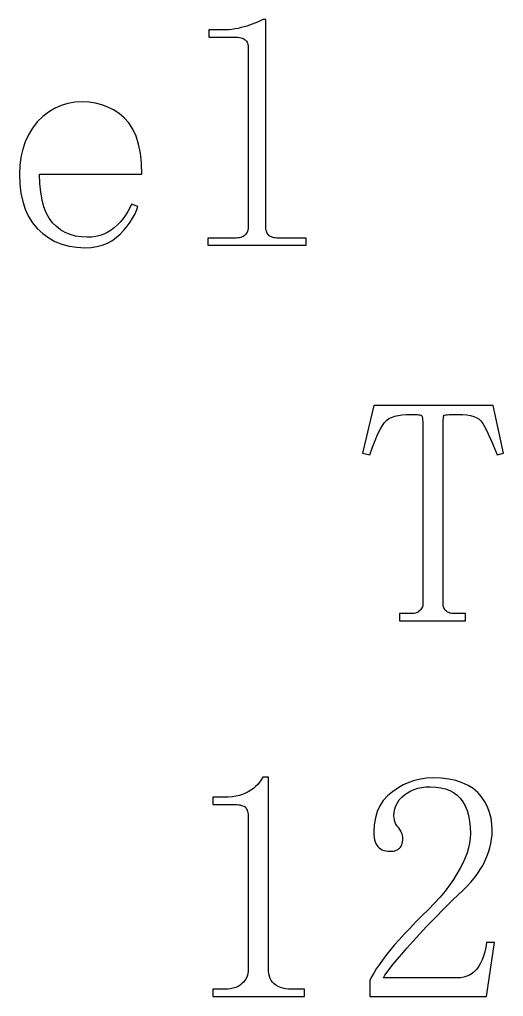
# Model space of a CAD drawing. Extents: x -190 to 190, y -140 to 140.
# Drawn here: x -126.43 to -118.08, y -105.18 to -88.36 of the extents above; entities that cross this region are included whole.
import ezdxf

# ---------------------------------------------------------------- set-up
doc = ezdxf.new("R2010")
doc.units = 0
doc.header["$MEASUREMENT"] = 0
doc.layers.get('0').update_dxf_attribs({"linetype": 'CONTINUOUS'})

msp = doc.modelspace()

# ---------------------------------------------------------------- linework, layer by layer
for points in [[(-122.875, -88.536006), (-122.93, -88.537002), (-122.93, -88.537002), (-123.166006, -88.537002), (-123.166006, -88.537002), (-123.166006, -88.662002), (-123.166006, -88.662002), (-122.694004, -88.662002), (-122.694004, -88.662002), (-122.663994, -88.662998), (-122.663994, -88.662998), (-122.635996, -88.665996), (-122.635996, -88.665996), (-122.612002, -88.67), (-122.612002, -88.67), (-122.59, -88.675996), (-122.59, -88.675996), (-122.570996, -88.682998), (-122.570996, -88.682998), (-122.555, -88.692998), (-122.555, -88.692998), (-122.541006, -88.703994), (-122.541006, -88.703994), (-122.527002, -88.717002), (-122.527002, -88.717002), (-122.514004, -88.730996), (-122.514004, -88.730996), (-122.504004, -88.747002), (-122.504004, -88.747002), (-122.496006, -88.765), (-122.496006, -88.765), (-122.49, -88.785), (-122.49, -88.785), (-122.487002, -88.806006), (-122.487002, -88.806006), (-122.486006, -88.829004), (-122.486006, -88.829004), (-122.486006, -91.94), (-122.486006, -91.94), (-122.487002, -91.962998), (-122.487002, -91.962998), (-122.49, -91.983994), (-122.49, -91.983994), (-122.496006, -92.004004), (-122.496006, -92.004004), (-122.504004, -92.022002), (-122.504004, -92.022002), (-122.514004, -92.037998), (-122.514004, -92.037998), (-122.527002, -92.052002), (-122.527002, -92.052002), (-122.541006, -92.065), (-122.541006, -92.065), (-122.555, -92.08), (-122.555, -92.08), (-122.570996, -92.092002), (-122.570996, -92.092002), (-122.59, -92.102002), (-122.59, -92.102002), (-122.612002, -92.11), (-122.612002, -92.11), (-122.635996, -92.115996), (-122.635996, -92.115996), (-122.663994, -92.119004), (-122.663994, -92.119004), (-122.694004, -92.12), (-122.694004, -92.12), (-123.18, -92.12), (-123.18, -92.12), (-123.18, -92.245), (-123.18, -92.245), (-121.485996, -92.245), (-121.485996, -92.245), (-121.485996, -92.12), (-121.485996, -92.12), (-121.986006, -92.12), (-121.986006, -92.12), (-122.012998, -92.119004), (-122.012998, -92.119004), (-122.037998, -92.115996), (-122.037998, -92.115996), (-122.060996, -92.11), (-122.060996, -92.11), (-122.082998, -92.102002), (-122.082998, -92.102002), (-122.102998, -92.092002), (-122.102998, -92.092002), (-122.122002, -92.08), (-122.122002, -92.08), (-122.137998, -92.065), (-122.137998, -92.065), (-122.15, -92.052002), (-122.15, -92.052002), (-122.158994, -92.037998), (-122.158994, -92.037998), (-122.167002, -92.022002), (-122.167002, -92.022002), (-122.172002, -92.004004), (-122.172002, -92.004004), (-122.177002, -91.983994), (-122.177002, -91.983994), (-122.179004, -91.962998), (-122.179004, -91.962998), (-122.18, -91.94), (-122.18, -91.94), (-122.18, -88.357002), (-122.18, -88.357002), (-122.235996, -88.357002), (-122.235996, -88.357002), (-122.28, -88.38), (-122.28, -88.38), (-122.323994, -88.400996), (-122.323994, -88.400996), (-122.368994, -88.42), (-122.368994, -88.42), (-122.415, -88.437998), (-122.415, -88.437998), (-122.460996, -88.454004), (-122.460996, -88.454004), (-122.507998, -88.468994), (-122.507998, -88.468994), (-122.555, -88.482002), (-122.555, -88.482002), (-122.607002, -88.495996), (-122.607002, -88.495996), (-122.658994, -88.509004), (-122.658994, -88.509004), (-122.712002, -88.519004), (-122.712002, -88.519004), (-122.766006, -88.527002), (-122.766006, -88.527002), (-122.82, -88.532998), (-122.82, -88.532998), (-122.875, -88.536006)], [(-125.347002, -89.772998), (-125.475, -89.78), (-125.475, -89.78), (-125.597002, -89.801992), (-125.597002, -89.801992), (-125.714004, -89.837002), (-125.714004, -89.837002), (-125.825, -89.887002), (-125.825, -89.887002), (-125.930996, -89.95), (-125.930996, -89.95), (-126.03, -90.027998), (-126.03, -90.027998), (-126.12499, -90.12), (-126.12499, -90.12), (-126.205996, -90.227002), (-126.205996, -90.227002), (-126.274004, -90.342002), (-126.274004, -90.342002), (-126.33, -90.462998), (-126.33, -90.462998), (-126.374004, -90.591992), (-126.374004, -90.591992), (-126.405, -90.727998), (-126.405, -90.727998), (-126.424004, -90.872002), (-126.424004, -90.872002), (-126.43, -91.022998), (-126.43, -91.022998), (-126.424004, -91.192002), (-126.424004, -91.192002), (-126.405, -91.348994), (-126.405, -91.348994), (-126.374004, -91.493008), (-126.374004, -91.493008), (-126.33, -91.626006), (-126.33, -91.626006), (-126.274004, -91.747002), (-126.274004, -91.747002), (-126.205996, -91.857002), (-126.205996, -91.857002), (-126.12499, -91.954004), (-126.12499, -91.954004), (-126.03, -92.042002), (-126.03, -92.042002), (-125.927002, -92.116992), (-125.927002, -92.116992), (-125.817998, -92.177998), (-125.817998, -92.177998), (-125.700996, -92.225996), (-125.700996, -92.225996), (-125.576006, -92.26), (-125.576006, -92.26), (-125.443994, -92.28), (-125.443994, -92.28), (-125.305, -92.286992), (-125.305, -92.286992), (-125.196992, -92.282002), (-125.196992, -92.282002), (-125.097002, -92.267998), (-125.097002, -92.267998), (-125.001992, -92.244004), (-125.001992, -92.244004), (-124.915, -92.21), (-124.915, -92.21), (-124.835, -92.167002), (-124.835, -92.167002), (-124.760996, -92.114004), (-124.760996, -92.114004), (-124.693994, -92.050996), (-124.693994, -92.050996), (-124.63, -91.983994), (-124.63, -91.983994), (-124.572998, -91.916006), (-124.572998, -91.916006), (-124.522002, -91.849004), (-124.522002, -91.849004), (-124.479004, -91.780996), (-124.479004, -91.780996), (-124.441992, -91.714004), (-124.441992, -91.714004), (-124.412002, -91.645996), (-124.412002, -91.645996), (-124.387998, -91.578994), (-124.387998, -91.578994), (-124.5, -91.537002), (-124.5, -91.537002), (-124.528994, -91.603008), (-124.528994, -91.603008), (-124.562998, -91.665996), (-124.562998, -91.665996), (-124.600996, -91.727002), (-124.600996, -91.727002), (-124.642002, -91.784004), (-124.642002, -91.784004), (-124.687998, -91.839004), (-124.687998, -91.839004), (-124.737998, -91.890996), (-124.737998, -91.890996), (-124.790996, -91.94), (-124.790996, -91.94), (-124.849004, -91.983994), (-124.849004, -91.983994), (-124.908994, -92.022002), (-124.908994, -92.022002), (-124.972998, -92.052002), (-124.972998, -92.052002), (-125.040996, -92.075996), (-125.040996, -92.075996), (-125.112002, -92.092998), (-125.112002, -92.092998), (-125.185996, -92.102998), (-125.185996, -92.102998), (-125.263008, -92.107002), (-125.263008, -92.107002), (-125.367998, -92.100996), (-125.367998, -92.100996), (-125.46501, -92.086006), (-125.46501, -92.086006), (-125.557002, -92.060996), (-125.557002, -92.060996), (-125.642002, -92.025), (-125.642002, -92.025), (-125.720996, -91.978994), (-125.720996, -91.978994), (-125.793994, -91.922998), (-125.793994, -91.922998), (-125.861006, -91.857002), (-125.861006, -91.857002), (-125.92, -91.777998), (-125.92, -91.777998), (-125.97001, -91.687002), (-125.97001, -91.687002), (-126.01, -91.581006), (-126.01, -91.581006), (-126.041992, -91.462002), (-126.041992, -91.462002), (-126.065, -91.329004), (-126.065, -91.329004), (-126.077998, -91.182998), (-126.077998, -91.182998), (-126.082998, -91.022998), (-126.082998, -91.022998), (-124.319004, -91.022998), (-124.319004, -91.022998), (-124.325, -90.832998), (-124.325, -90.832998), (-124.343994, -90.66), (-124.343994, -90.66), (-124.375, -90.505), (-124.375, -90.505), (-124.418994, -90.365996), (-124.418994, -90.365996), (-124.475, -90.244004), (-124.475, -90.244004), (-124.544004, -90.139004), (-124.544004, -90.139004), (-124.625, -90.051006), (-124.625, -90.051006), (-124.714004, -89.976992), (-124.714004, -89.976992), (-124.807998, -89.915), (-124.807998, -89.915), (-124.907002, -89.864004), (-124.907002, -89.864004), (-125.01, -89.823994), (-125.01, -89.823994), (-125.117998, -89.795996), (-125.117998, -89.795996), (-125.23, -89.778994), (-125.23, -89.778994), (-125.347002, -89.772998)], [(-119.875, -98.715), (-118.735996, -98.715), (-118.735996, -98.715), (-118.735996, -98.59), (-118.735996, -98.59), (-118.93, -98.59), (-118.93, -98.59), (-118.957002, -98.589004), (-118.957002, -98.589004), (-118.982002, -98.585), (-118.982002, -98.585), (-119.005996, -98.58), (-119.005996, -98.58), (-119.027998, -98.572002), (-119.027998, -98.572002), (-119.047998, -98.562002), (-119.047998, -98.562002), (-119.065996, -98.549004), (-119.065996, -98.549004), (-119.082998, -98.534004), (-119.082998, -98.534004), (-119.094004, -98.522002), (-119.094004, -98.522002), (-119.102998, -98.507002), (-119.102998, -98.507002), (-119.111006, -98.490996), (-119.111006, -98.490996), (-119.117002, -98.472998), (-119.117002, -98.472998), (-119.120996, -98.453994), (-119.120996, -98.453994), (-119.124004, -98.431992), (-119.124004, -98.431992), (-119.125, -98.408994), (-119.125, -98.408994), (-119.125, -95.395), (-119.125, -95.395), (-119.124004, -95.342998), (-119.124004, -95.342998), (-119.122998, -95.297998), (-119.122998, -95.297998), (-119.122002, -95.259004), (-119.122002, -95.259004), (-119.12, -95.227998), (-119.12, -95.227998), (-119.117002, -95.202998), (-119.117002, -95.202998), (-119.113994, -95.185), (-119.113994, -95.185), (-119.111006, -95.172998), (-119.111006, -95.172998), (-119.098994, -95.17), (-119.098994, -95.17), (-119.08, -95.165996), (-119.08, -95.165996), (-119.053994, -95.164004), (-119.053994, -95.164004), (-119.02, -95.161992), (-119.02, -95.161992), (-118.979004, -95.16), (-118.979004, -95.16), (-118.93, -95.16), (-118.93, -95.16), (-118.875, -95.159004), (-118.875, -95.159004), (-118.792002, -95.161992), (-118.792002, -95.161992), (-118.717002, -95.167998), (-118.717002, -95.167998), (-118.651006, -95.18), (-118.651006, -95.18), (-118.592998, -95.196006), (-118.592998, -95.196006), (-118.543994, -95.215996), (-118.543994, -95.215996), (-118.504004, -95.241006), (-118.504004, -95.241006), (-118.472002, -95.27), (-118.472002, -95.27), (-118.442002, -95.312998), (-118.442002, -95.312998), (-118.409004, -95.368994), (-118.409004, -95.368994), (-118.372998, -95.439004), (-118.372998, -95.439004), (-118.332998, -95.522002), (-118.332998, -95.522002), (-118.29, -95.619004), (-118.29, -95.619004), (-118.244004, -95.73), (-118.244004, -95.73), (-118.193994, -95.854004), (-118.193994, -95.854004), (-118.082998, -95.825996), (-118.082998, -95.825996), (-118.262998, -95.007002), (-118.262998, -95.007002), (-120.319004, -95.007002), (-120.319004, -95.007002), (-120.512998, -95.825996), (-120.512998, -95.825996), (-120.387998, -95.854004), (-120.387998, -95.854004), (-120.342002, -95.723008), (-120.342002, -95.723008), (-120.297002, -95.607002), (-120.297002, -95.607002), (-120.252998, -95.505996), (-120.252998, -95.505996), (-120.211992, -95.421006), (-120.211992, -95.421006), (-120.172002, -95.351006), (-120.172002, -95.351006), (-120.132998, -95.296006), (-120.132998, -95.296006), (-120.096992, -95.257002), (-120.096992, -95.257002), (-120.057998, -95.230996), (-120.057998, -95.230996), (-120.012002, -95.209004), (-120.012002, -95.209004), (-119.958994, -95.191006), (-119.958994, -95.191006), (-119.9, -95.177002), (-119.9, -95.177002), (-119.832998, -95.166992), (-119.832998, -95.166992), (-119.76, -95.160996), (-119.76, -95.160996), (-119.68, -95.159004), (-119.68, -95.159004), (-119.639004, -95.16), (-119.639004, -95.16), (-119.602998, -95.16), (-119.602998, -95.16), (-119.572002, -95.161992), (-119.572002, -95.161992), (-119.545996, -95.164004), (-119.545996, -95.164004), (-119.525996, -95.165996), (-119.525996, -95.165996), (-119.51, -95.17), (-119.51, -95.17), (-119.5, -95.172998), (-119.5, -95.172998), (-119.492002, -95.183994), (-119.492002, -95.183994), (-119.485996, -95.2), (-119.485996, -95.2), (-119.480996, -95.222998), (-119.480996, -95.222998), (-119.476992, -95.25), (-119.476992, -95.25), (-119.474004, -95.284004), (-119.474004, -95.284004), (-119.471992, -95.322998), (-119.471992, -95.322998), (-119.471992, -95.367998), (-119.471992, -95.367998), (-119.471992, -98.408994), (-119.471992, -98.408994), (-119.472998, -98.431992), (-119.472998, -98.431992), (-119.475996, -98.453994), (-119.475996, -98.453994), (-119.482002, -98.472998), (-119.482002, -98.472998), (-119.49, -98.490996), (-119.49, -98.490996), (-119.5, -98.507002), (-119.5, -98.507002), (-119.512998, -98.522002), (-119.512998, -98.522002), (-119.527002, -98.534004), (-119.527002, -98.534004), (-119.540996, -98.549004), (-119.540996, -98.549004), (-119.557002, -98.562002), (-119.557002, -98.562002), (-119.575996, -98.572002), (-119.575996, -98.572002), (-119.597998, -98.58), (-119.597998, -98.58), (-119.622002, -98.585), (-119.622002, -98.585), (-119.65, -98.589004), (-119.65, -98.589004), (-119.68, -98.59), (-119.68, -98.59), (-119.875, -98.59), (-119.875, -98.59), (-119.875, -98.715)], [(-122.137998, -104.697998), (-122.137998, -101.407002), (-122.137998, -101.407002), (-122.235996, -101.407002), (-122.235996, -101.407002), (-122.261006, -101.452998), (-122.261006, -101.452998), (-122.29, -101.495), (-122.29, -101.495), (-122.322002, -101.534004), (-122.322002, -101.534004), (-122.357998, -101.57), (-122.357998, -101.57), (-122.397002, -101.602002), (-122.397002, -101.602002), (-122.44, -101.630996), (-122.44, -101.630996), (-122.486006, -101.657002), (-122.486006, -101.657002), (-122.532002, -101.682002), (-122.532002, -101.682002), (-122.581992, -101.704004), (-122.581992, -101.704004), (-122.636992, -101.722002), (-122.636992, -101.722002), (-122.697002, -101.736006), (-122.697002, -101.736006), (-122.760996, -101.745996), (-122.760996, -101.745996), (-122.828994, -101.752002), (-122.828994, -101.752002), (-122.902002, -101.754004), (-122.902002, -101.754004), (-123.097002, -101.754004), (-123.097002, -101.754004), (-123.097002, -101.879004), (-123.097002, -101.879004), (-122.707998, -101.879004), (-122.707998, -101.879004), (-122.677002, -101.88), (-122.677002, -101.88), (-122.649004, -101.882002), (-122.649004, -101.882002), (-122.622998, -101.885996), (-122.622998, -101.885996), (-122.598994, -101.892002), (-122.598994, -101.892002), (-122.577998, -101.9), (-122.577998, -101.9), (-122.557998, -101.908994), (-122.557998, -101.908994), (-122.541006, -101.92), (-122.541006, -101.92), (-122.527002, -101.937002), (-122.527002, -101.937002), (-122.514004, -101.956006), (-122.514004, -101.956006), (-122.504004, -101.975996), (-122.504004, -101.975996), (-122.496006, -101.997998), (-122.496006, -101.997998), (-122.49, -102.021006), (-122.49, -102.021006), (-122.487002, -102.045996), (-122.487002, -102.045996), (-122.486006, -102.072998), (-122.486006, -102.072998), (-122.486006, -104.697998), (-122.486006, -104.697998), (-122.487998, -104.748008), (-122.487998, -104.748008), (-122.495, -104.792998), (-122.495, -104.792998), (-122.505996, -104.835), (-122.505996, -104.835), (-122.521992, -104.872998), (-122.521992, -104.872998), (-122.542002, -104.907002), (-122.542002, -104.907002), (-122.567002, -104.935996), (-122.567002, -104.935996), (-122.597002, -104.962002), (-122.597002, -104.962002), (-122.627002, -104.987998), (-122.627002, -104.987998), (-122.661006, -105.01), (-122.661006, -105.01), (-122.700996, -105.028008), (-122.700996, -105.028008), (-122.744004, -105.042002), (-122.744004, -105.042002), (-122.792002, -105.051006), (-122.792002, -105.051006), (-122.845, -105.057002), (-122.845, -105.057002), (-122.902002, -105.058994), (-122.902002, -105.058994), (-123.097002, -105.058994), (-123.097002, -105.058994), (-123.097002, -105.183994), (-123.097002, -105.183994), (-121.512998, -105.183994), (-121.512998, -105.183994), (-121.512998, -105.058994), (-121.512998, -105.058994), (-121.735996, -105.058994), (-121.735996, -105.058994), (-121.79, -105.057002), (-121.79, -105.057002), (-121.84, -105.051006), (-121.84, -105.051006), (-121.887002, -105.042002), (-121.887002, -105.042002), (-121.931006, -105.028008), (-121.931006, -105.028008), (-121.970996, -105.01), (-121.970996, -105.01), (-122.008008, -104.987998), (-122.008008, -104.987998), (-122.041006, -104.962002), (-122.041006, -104.962002), (-122.066992, -104.935996), (-122.066992, -104.935996), (-122.088994, -104.907002), (-122.088994, -104.907002), (-122.107002, -104.872998), (-122.107002, -104.872998), (-122.120996, -104.835), (-122.120996, -104.835), (-122.130996, -104.792998), (-122.130996, -104.792998), (-122.135996, -104.748008), (-122.135996, -104.748008), (-122.137998, -104.697998)], [(-118.656006, -102.267998), (-118.652002, -102.379004), (-118.652002, -102.379004), (-118.656006, -102.458994), (-118.656006, -102.458994), (-118.667002, -102.540996), (-118.667002, -102.540996), (-118.685996, -102.625), (-118.685996, -102.625), (-118.711006, -102.71), (-118.711006, -102.71), (-118.744004, -102.797002), (-118.744004, -102.797002), (-118.785, -102.885996), (-118.785, -102.885996), (-118.832998, -102.976006), (-118.832998, -102.976006), (-118.885, -103.072002), (-118.885, -103.072002), (-118.945, -103.17), (-118.945, -103.17), (-119.014004, -103.269004), (-119.014004, -103.269004), (-119.090996, -103.371006), (-119.090996, -103.371006), (-119.177002, -103.472998), (-119.177002, -103.472998), (-119.272002, -103.577998), (-119.272002, -103.577998), (-119.375, -103.684004), (-119.375, -103.684004), (-119.49, -103.796992), (-119.49, -103.796992), (-119.599004, -103.906992), (-119.599004, -103.906992), (-119.700996, -104.012002), (-119.700996, -104.012002), (-119.795996, -104.112998), (-119.795996, -104.112998), (-119.885, -104.21), (-119.885, -104.21), (-119.965996, -104.302998), (-119.965996, -104.302998), (-120.040996, -104.392998), (-120.040996, -104.392998), (-120.11, -104.477998), (-120.11, -104.477998), (-120.172002, -104.558994), (-120.172002, -104.558994), (-120.227002, -104.636992), (-120.227002, -104.636992), (-120.277002, -104.71), (-120.277002, -104.71), (-120.32, -104.78), (-120.32, -104.78), (-120.357998, -104.845), (-120.357998, -104.845), (-120.387998, -104.907002), (-120.387998, -104.907002), (-120.387998, -105.183994), (-120.387998, -105.183994), (-118.375, -105.183994), (-118.375, -105.183994), (-118.235996, -104.254004), (-118.235996, -104.254004), (-118.375, -104.254004), (-118.375, -104.254004), (-118.387998, -104.337998), (-118.387998, -104.337998), (-118.405, -104.415996), (-118.405, -104.415996), (-118.426006, -104.487998), (-118.426006, -104.487998), (-118.449004, -104.552998), (-118.449004, -104.552998), (-118.477002, -104.612002), (-118.477002, -104.612002), (-118.507002, -104.665), (-118.507002, -104.665), (-118.541006, -104.712002), (-118.541006, -104.712002), (-118.582002, -104.752998), (-118.582002, -104.752998), (-118.625, -104.787002), (-118.625, -104.787002), (-118.670996, -104.815), (-118.670996, -104.815), (-118.717998, -104.837002), (-118.717998, -104.837002), (-118.767998, -104.852002), (-118.767998, -104.852002), (-118.82, -104.861992), (-118.82, -104.861992), (-118.875, -104.865), (-118.875, -104.865), (-120.151992, -104.865), (-120.151992, -104.865), (-120.127002, -104.82), (-120.127002, -104.82), (-120.090996, -104.765996), (-120.090996, -104.765996), (-120.044004, -104.702998), (-120.044004, -104.702998), (-119.986992, -104.629004), (-119.986992, -104.629004), (-119.919004, -104.546006), (-119.919004, -104.546006), (-119.838994, -104.452998), (-119.838994, -104.452998), (-119.75, -104.350996), (-119.75, -104.350996), (-119.647998, -104.235), (-119.647998, -104.235), (-119.534004, -104.110996), (-119.534004, -104.110996), (-119.407998, -103.977002), (-119.407998, -103.977002), (-119.268994, -103.834004), (-119.268994, -103.834004), (-119.117002, -103.681992), (-119.117002, -103.681992), (-118.954004, -103.520996), (-118.954004, -103.520996), (-118.777002, -103.350996), (-118.777002, -103.350996), (-118.707998, -103.283008), (-118.707998, -103.283008), (-118.645, -103.214004), (-118.645, -103.214004), (-118.585996, -103.143994), (-118.585996, -103.143994), (-118.532002, -103.072002), (-118.532002, -103.072002), (-118.483994, -103), (-118.483994, -103), (-118.440996, -102.925996), (-118.440996, -102.925996), (-118.401992, -102.851006), (-118.401992, -102.851006), (-118.368994, -102.775996), (-118.368994, -102.775996), (-118.340996, -102.7), (-118.340996, -102.7), (-118.317998, -102.625), (-118.317998, -102.625), (-118.3, -102.549004), (-118.3, -102.549004), (-118.287998, -102.473994), (-118.287998, -102.473994), (-118.28, -102.399004), (-118.28, -102.399004), (-118.277002, -102.323008), (-118.277002, -102.323008), (-118.282002, -102.215), (-118.282002, -102.215), (-118.297998, -102.110996), (-118.297998, -102.110996), (-118.322998, -102.012998), (-118.322998, -102.012998), (-118.359004, -101.92), (-118.359004, -101.92), (-118.405, -101.830996), (-118.405, -101.830996), (-118.460996, -101.747998), (-118.460996, -101.747998), (-118.527002, -101.67), (-118.527002, -101.67), (-118.603994, -101.604004), (-118.603994, -101.604004), (-118.692998, -101.547998), (-118.692998, -101.547998), (-118.793008, -101.502002), (-118.793008, -101.502002), (-118.904004, -101.465996), (-118.904004, -101.465996), (-119.025996, -101.441006), (-119.025996, -101.441006), (-119.16, -101.425996), (-119.16, -101.425996), (-119.305, -101.42), (-119.305, -101.42), (-119.410996, -101.425), (-119.410996, -101.425), (-119.515, -101.44), (-119.515, -101.44), (-119.616006, -101.464004), (-119.616006, -101.464004), (-119.715996, -101.497998), (-119.715996, -101.497998), (-119.812998, -101.540996), (-119.812998, -101.540996), (-119.907002, -101.594004), (-119.907002, -101.594004), (-120, -101.657002), (-120, -101.657002), (-120.084004, -101.728994), (-120.084004, -101.728994), (-120.155996, -101.81), (-120.155996, -101.81), (-120.215, -101.9), (-120.215, -101.9), (-120.26, -101.999004), (-120.26, -101.999004), (-120.292998, -102.107002), (-120.292998, -102.107002), (-120.312998, -102.225), (-120.312998, -102.225), (-120.319004, -102.351006), (-120.319004, -102.351006), (-120.318008, -102.4), (-120.318008, -102.4), (-120.312998, -102.445), (-120.312998, -102.445), (-120.305996, -102.485), (-120.305996, -102.485), (-120.296006, -102.521006), (-120.296006, -102.521006), (-120.283994, -102.551992), (-120.283994, -102.551992), (-120.267998, -102.578994), (-120.267998, -102.578994), (-120.25, -102.600996), (-120.25, -102.600996), (-120.227998, -102.622998), (-120.227998, -102.622998), (-120.204004, -102.642002), (-120.204004, -102.642002), (-120.177002, -102.657002), (-120.177002, -102.657002), (-120.148008, -102.669004), (-120.148008, -102.669004), (-120.115, -102.677998), (-120.115, -102.677998), (-120.08, -102.682998), (-120.08, -102.682998), (-120.040996, -102.683994), (-120.040996, -102.683994), (-120.011006, -102.682998), (-120.011006, -102.682998), (-119.981992, -102.68), (-119.981992, -102.68), (-119.956006, -102.674004), (-119.956006, -102.674004), (-119.932002, -102.665996), (-119.932002, -102.665996), (-119.910996, -102.655996), (-119.910996, -102.655996), (-119.892002, -102.643994), (-119.892002, -102.643994), (-119.875, -102.628994), (-119.875, -102.628994), (-119.86, -102.611992), (-119.86, -102.611992), (-119.847002, -102.592998), (-119.847002, -102.592998), (-119.837002, -102.571006), (-119.837002, -102.571006), (-119.829004, -102.547002), (-119.829004, -102.547002), (-119.824004, -102.521006), (-119.824004, -102.521006), (-119.82, -102.493008), (-119.82, -102.493008), (-119.819004, -102.462002), (-119.819004, -102.462002), (-119.82, -102.437998), (-119.82, -102.437998), (-119.825, -102.412998), (-119.825, -102.412998), (-119.832002, -102.387998), (-119.832002, -102.387998), (-119.842002, -102.362002), (-119.842002, -102.362002), (-119.854004, -102.335996), (-119.854004, -102.335996), (-119.87, -102.308994), (-119.87, -102.308994), (-119.887998, -102.282002), (-119.887998, -102.282002), (-119.910996, -102.257002), (-119.910996, -102.257002), (-119.929004, -102.231006), (-119.929004, -102.231006), (-119.945, -102.202002), (-119.945, -102.202002), (-119.957002, -102.172998), (-119.957002, -102.172998), (-119.965, -102.140996), (-119.965, -102.140996), (-119.97, -102.107998), (-119.97, -102.107998), (-119.972002, -102.072998), (-119.972002, -102.072998), (-119.967998, -102.011006), (-119.967998, -102.011006), (-119.957002, -101.952998), (-119.957002, -101.952998), (-119.939004, -101.897998), (-119.939004, -101.897998), (-119.912998, -101.846006), (-119.912998, -101.846006), (-119.88, -101.797998), (-119.88, -101.797998), (-119.838994, -101.754004), (-119.838994, -101.754004), (-119.791006, -101.712002), (-119.791006, -101.712002), (-119.737998, -101.675), (-119.737998, -101.675), (-119.680996, -101.644004), (-119.680996, -101.644004), (-119.621006, -101.618994), (-119.621006, -101.618994), (-119.557998, -101.599004), (-119.557998, -101.599004), (-119.490996, -101.585), (-119.490996, -101.585), (-119.42, -101.575996), (-119.42, -101.575996), (-119.347002, -101.572998), (-119.347002, -101.572998), (-119.250996, -101.577002), (-119.250996, -101.577002), (-119.162998, -101.589004), (-119.162998, -101.589004), (-119.081992, -101.609004), (-119.081992, -101.609004), (-119.009004, -101.637002), (-119.009004, -101.637002), (-118.942998, -101.672002), (-118.942998, -101.672002), (-118.883994, -101.715996), (-118.883994, -101.715996), (-118.832998, -101.767998), (-118.832998, -101.767998), (-118.785, -101.830996), (-118.785, -101.830996), (-118.744004, -101.902998), (-118.744004, -101.902998), (-118.711006, -101.982002), (-118.711006, -101.982002), (-118.685996, -102.068994), (-118.685996, -102.068994), (-118.667002, -102.165), (-118.667002, -102.165), (-118.656006, -102.267998)]]:
    msp.add_lwpolyline(points)

doc.saveas('drawing.dxf')
